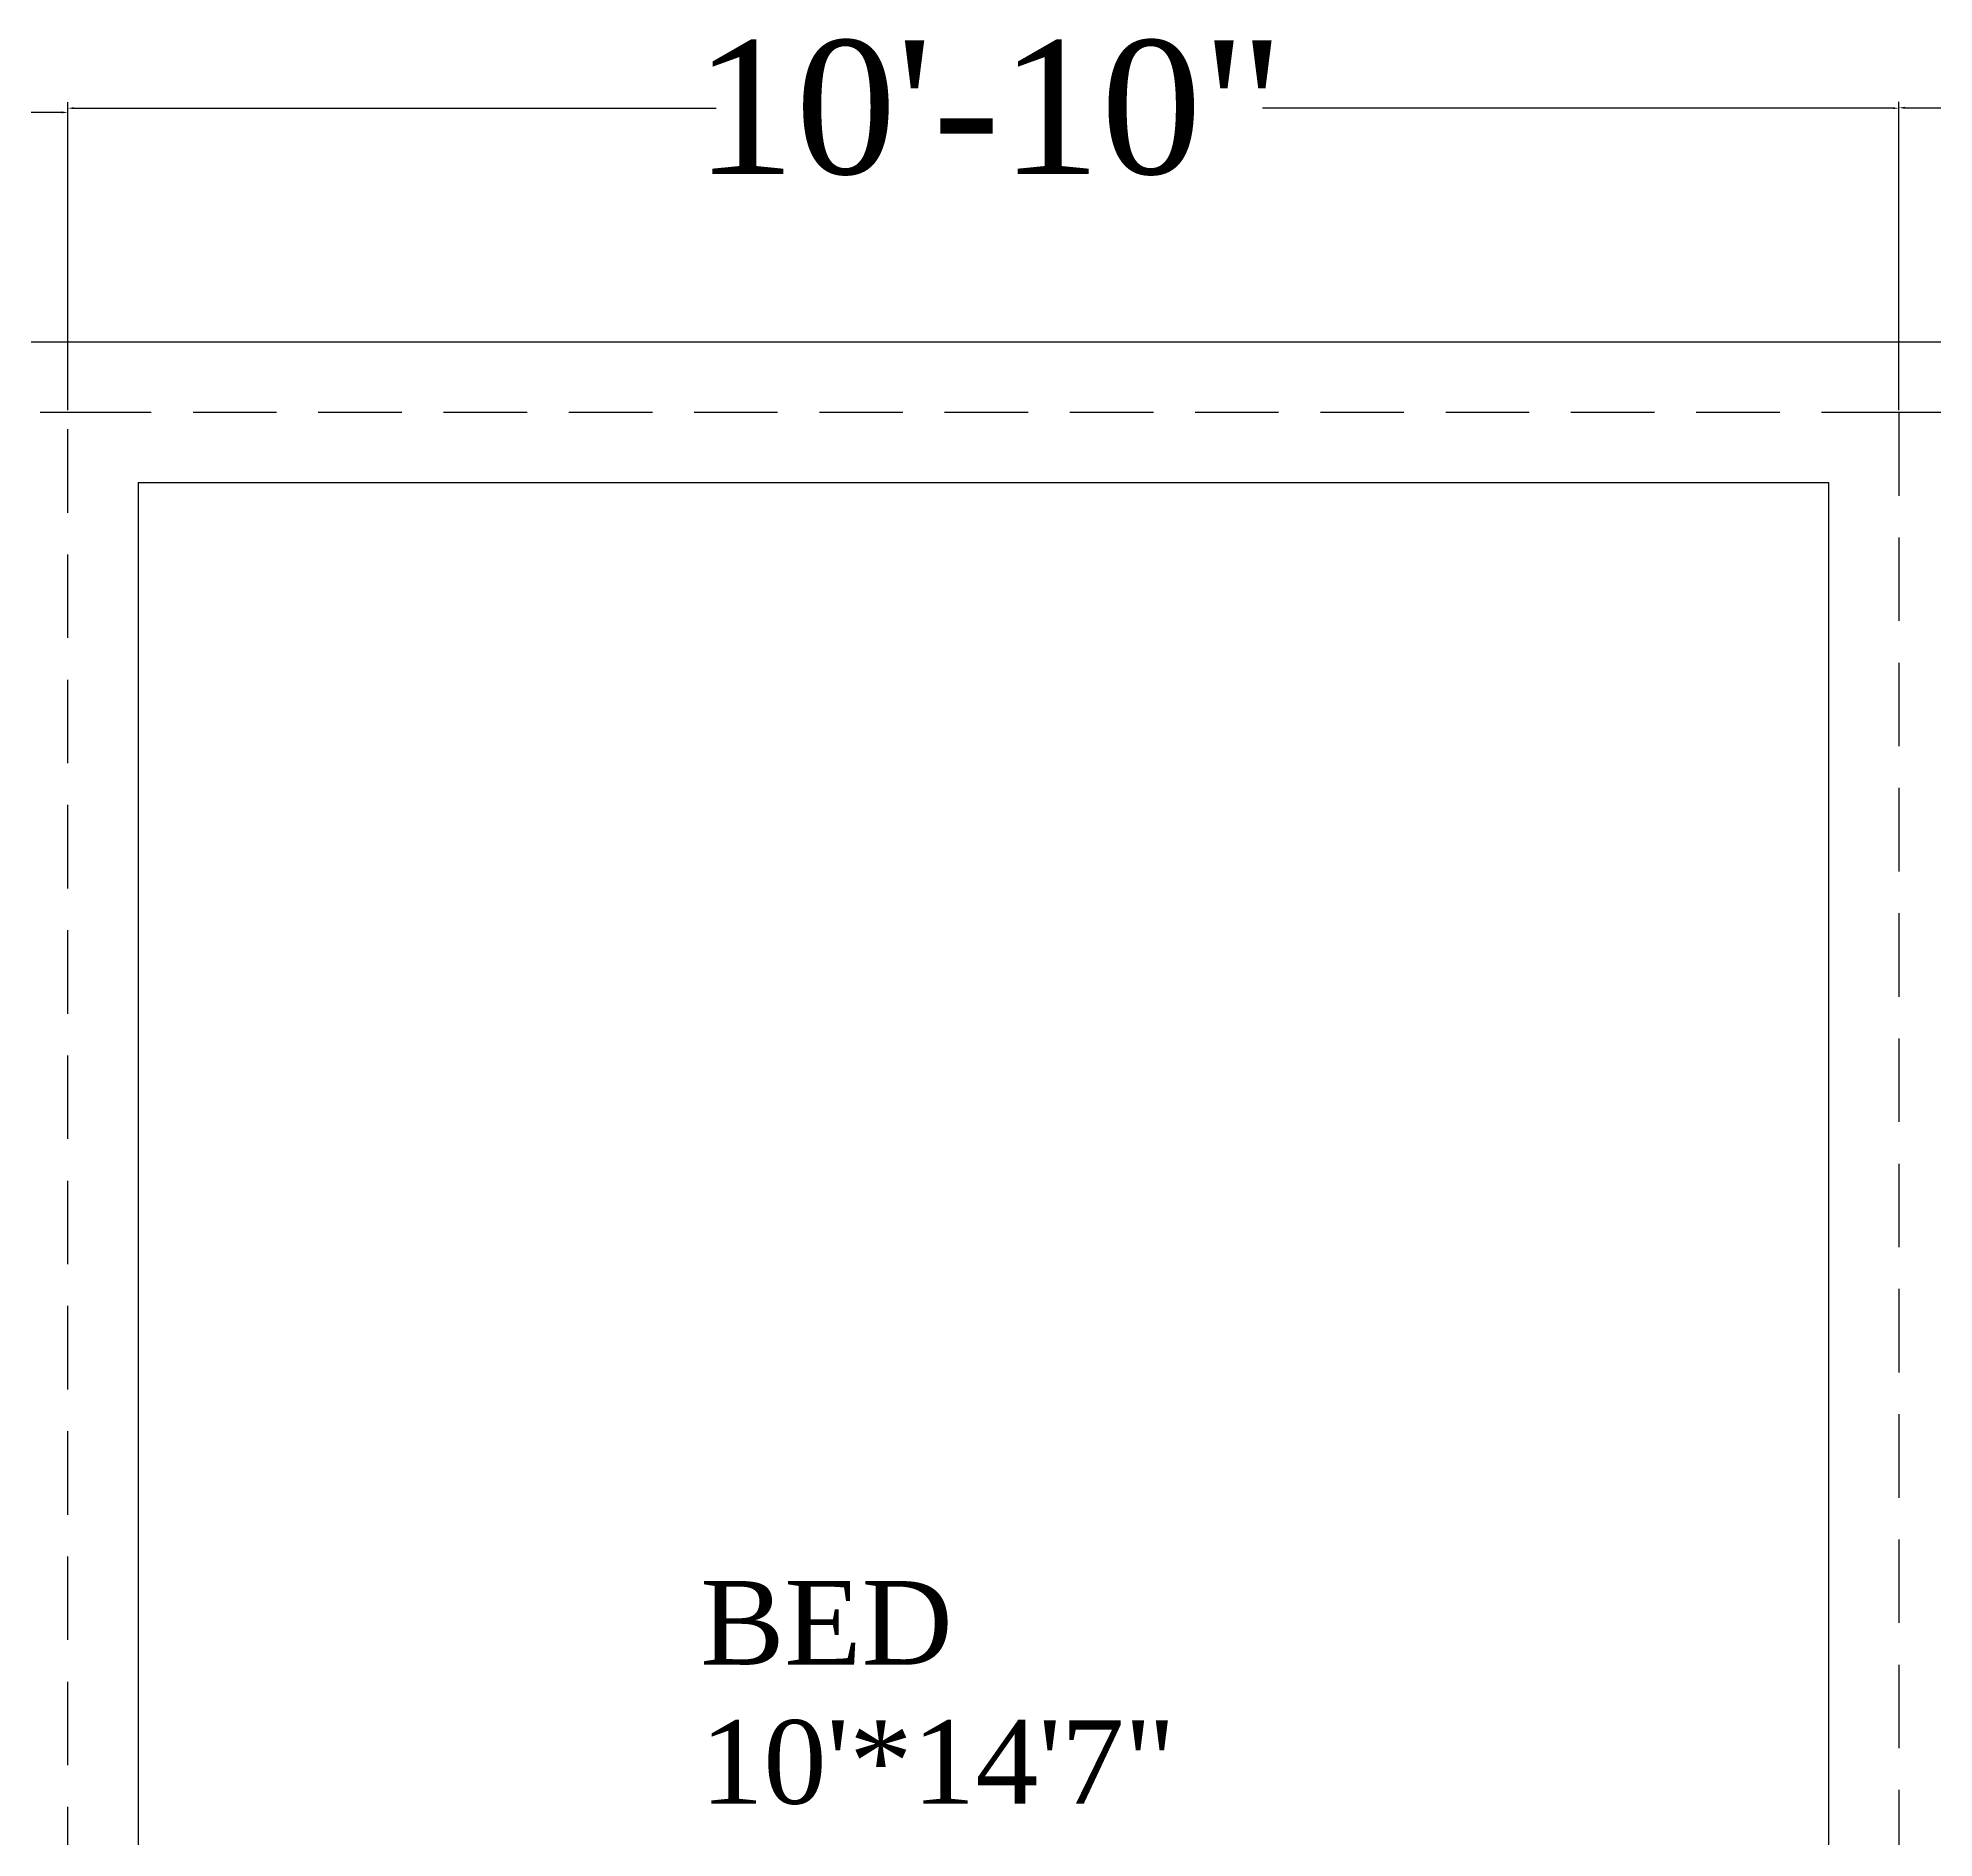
# Model space of a CAD drawing. Header units: inches. Extents: x 440 to 818, y -93 to 250.
# Drawn here: x 540.7 to 597.5, y 195.7 to 249.6 of the extents above; entities that cross this region are included whole.
import ezdxf

# ---------------------------------------------------------------- set-up
doc = ezdxf.new("R2010")
doc.units = ezdxf.units.IN
doc.header["$LTSCALE"] = 5
doc.header["$MEASUREMENT"] = 0
doc.linetypes.add('HIDDENX2', pattern=[0.75, 0.5, -0.25])
doc.layers.add('dot', color=1, linetype='Continuous')
doc.styles.get("Standard").update_dxf_attribs({"font": 'arial.ttf'})
doc.dimstyles.get("Standard").update_dxf_attribs({"dimtxt": 0.18, "dimasz": 0.18, "dimexe": 0.18, "dimexo": 0.0625, "dimgap": 0.09, "dimtad": 0, "dimtih": 1, "dimtoh": 1, "dimdec": 4, "dimzin": 0, "dimdsep": 46, "dimtxsty": 'Standard', "dimcen": 0.09, "dimadec": 0, "dimazin": 0, "dimtfac": 1, "dimtdec": 4, "dimtofl": 0, "dimtmove": 0, "dimatfit": 3, "dimfxl": 1, "dimtolj": 1, "dimtzin": 0, "dimarcsym": 0})

# ---------------------------------------------------------------- blocks, each defined once
blk = doc.blocks.new('*D49')
at = {"color": 0, "lineweight": -2, "transparency": 16777216}
for p, q in [((507.026, 238.473), (507.026, 247.565)), ((541.603, 238.473), (541.603, 247.565)), ((507.206, 247.385), (518.076, 247.385)), ((541.423, 247.385), (531.911, 247.385))]:
    blk.add_line(p, q, dxfattribs=at)
at = {"color": 0, "transparency": 16777216}
for points in [[(507.206, 247.415), (507.206, 247.355), (507.026, 247.385)], [(541.423, 247.415), (541.423, 247.355), (541.603, 247.385)]]:
    blk.add_solid(points, dxfattribs=at)
at = {"layer": 'Defpoints', "color": 0, "transparency": 16777216}
for p in [(541.603, 247.385), (507.026, 238.41), (541.603, 238.41)]:
    blk.add_point(p, dxfattribs=at)
at = {"color": 0, "transparency": 16777216, "insert": (524.994, 247.385), "char_height": 0.18, "attachment_point": 5}
blk.add_mtext('\\A1;{\\fTimes New Roman|b0|i0|c0|p18;\\H22.22222x;6\'-10"}', dxfattribs=at)
blk = doc.blocks.new('*D51')
at = {"color": 0, "lineweight": -2, "transparency": 16777216}
for p, q in [((541.603, 238.473), (541.603, 247.692)), ((541.783, 247.512), (561.016, 247.512)), ((596.24, 247.512), (577.367, 247.512)), ((596.42, 238.473), (596.42, 247.692))]:
    blk.add_line(p, q, dxfattribs=at)
at = {"color": 0, "transparency": 16777216}
for points in [[(541.783, 247.542), (541.783, 247.482), (541.603, 247.512)], [(596.24, 247.542), (596.24, 247.482), (596.42, 247.512)]]:
    blk.add_solid(points, dxfattribs=at)
at = {"layer": 'Defpoints', "color": 0, "transparency": 16777216}
for p in [(596.42, 247.512), (541.603, 238.41), (596.42, 238.41)]:
    blk.add_point(p, dxfattribs=at)
at = {"color": 0, "transparency": 16777216, "insert": (569.191, 247.512), "char_height": 0.18, "attachment_point": 5}
blk.add_mtext('\\A1;{\\fTimes New Roman|b0|i0|c0|p18;\\H22.22222x;10\'-10"}', dxfattribs=at)
blk = doc.blocks.new('*D52')
at = {"color": 0, "lineweight": -2, "transparency": 16777216}
for p, q in [((596.42, 238.473), (596.42, 247.704)), ((596.6, 247.524), (615.267, 247.524)), ((651.057, 247.524), (631.617, 247.524)), ((651.237, 238.473), (651.237, 247.704))]:
    blk.add_line(p, q, dxfattribs=at)
at = {"color": 0, "transparency": 16777216}
for points in [[(596.6, 247.554), (596.6, 247.494), (596.42, 247.524)], [(651.057, 247.554), (651.057, 247.494), (651.237, 247.524)]]:
    blk.add_solid(points, dxfattribs=at)
at = {"layer": 'Defpoints', "color": 0, "transparency": 16777216}
for p in [(651.237, 247.524), (596.42, 238.41), (651.237, 238.41)]:
    blk.add_point(p, dxfattribs=at)
at = {"color": 0, "transparency": 16777216, "insert": (623.442, 247.524), "char_height": 0.18, "attachment_point": 5}
blk.add_mtext('\\A1;{\\fTimes New Roman|b0|i0|c0|p18;\\H22.22222x;10\'-10"}', dxfattribs=at)

msp = doc.modelspace()

# ---------------------------------------------------------------- linework, layer by layer
for p, q in [((507.02627, 240.51841), (541.60306, 240.51841)), ((541.60306, 240.51841), (596.41991, 240.51841)), ((541.60306, 240.51841), (596.41991, 240.51841)), ((596.41991, 240.51841), (651.23677, 240.51841)), ((543.7114, 236.30172), (594.31157, 236.30172)), ((543.7114, 236.30172), (543.7114, 162.50981)), ((594.31157, 236.30172), (594.31157, 160.40147))]:
    msp.add_line(p, q)
at = {"layer": 'dot', "linetype": 'HIDDENX2'}
for p, q in [((507.02627, 238.41006), (541.60306, 238.41006)), ((541.60306, 160.40147), (541.60306, 238.41006)), ((541.60306, 238.41006), (596.41991, 238.41006)), ((596.41991, 238.41006), (651.23677, 238.41006)), ((596.41991, 238.41006), (596.41991, 160.44874))]:
    msp.add_line(p, q, dxfattribs=at)

# ---------------------------------------------------------------- texts
at = {"insert": (560.54116, 203.41422), "char_height": 2.5, "attachment_point": 1}
msp.add_mtext('{\\fTimes New Roman|b0|i0|c0|p18;BED\\P10\'*14\'7"}', dxfattribs=at)

# ---------------------------------------------------------------- dimensions: what is measured, and where the dimension line sits
for base, p1, p2, text, picture, middle in [((541.60306, 247.38508), (507.02627, 238.41006), (541.60306, 238.41006), '{\\fTimes New Roman|b0|i0|c0|p18;\\H22.22222x;6\'-10"}', '*D49', (524.99379, 247.38508)), ((596.41991, 247.51194), (541.60306, 238.41006), (596.41991, 238.41006), '{\\fTimes New Roman|b0|i0|c0|p18;\\H22.22222x;10\'-10"}', '*D51', (569.19145, 247.51194)), ((651.23677, 247.52357), (596.41991, 238.41006), (651.23677, 238.41006), '{\\fTimes New Roman|b0|i0|c0|p18;\\H22.22222x;10\'-10"}', '*D52', (623.44158, 247.52357))]:
    dim = msp.add_linear_dim(base=base, p1=p1, p2=p2, text=text, dimstyle='Standard')
    dim.commit()
    dim.dimension.update_dxf_attribs({"geometry": picture, "text_midpoint": middle, "dimtype": 160})

doc.saveas('drawing.dxf')
